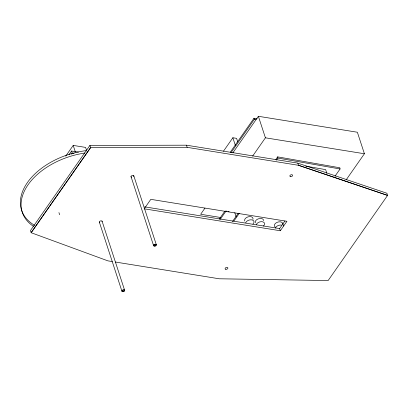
<?xml version="1.0" encoding="UTF-8"?>
<svg xmlns="http://www.w3.org/2000/svg" width="408" height="408" viewBox="0 0 408 408"><rect width="100%" height="100%" fill="white"/><g stroke="black" fill="none" stroke-linecap="round" stroke-linejoin="round"><path stroke-width="0.61" d="M65.708 156.147L73.211 145.411L85.583 147.405L86.766 151.021M69.028 154.683L71.584 151.026L78.489 152.138M71.553 154.219L72.287 153.173L71.584 151.026M187.144 147.339L298.518 165.301L387.6 195.427L386.891 193.254L297.809 163.129L186.446 145.192L89.918 145.432L30.457 230.546L31.166 232.718L107.875 260.85L112.276 261.559M144.208 208.84L150.807 199.349L286.931 221.299L280.322 230.755L144.197 208.809M223.482 151.195L232.866 137.756L236.579 138.358L237.767 141.989M230.291 152.159L253.98 118.243L257.122 118.748M231.005 152.714L254.332 119.32L253.98 118.243M232.83 152.873L258.381 116.295L357.372 132.238L364.405 153.75L346.152 179.877M204.944 208.131L200.649 214.276L220.447 217.464M252.639 156.096L265.414 137.812L258.381 116.295M219.173 219.29L224.742 211.319M220.305 219.249L226.134 210.911M232.448 221.575L238.282 213.226M275.828 159.487L277.649 156.876L339.818 167.78L340.068 168.968L334.963 176.276M233.789 221.197L239.261 213.374M276.44 160.155L277.899 158.064L277.649 156.876M280.322 230.755L279.613 228.582L284.896 221.019M115.413 262.038L219.239 278.786L328.139 280.541L387.59 195.396L298.508 165.271M254.332 119.32L256.219 119.621M265.414 137.812L364.405 153.75M72.287 153.173L74.169 153.479M225.41 211.13L226.649 211.329M227.888 211.528L229.123 211.726M144.753 206.866L279.613 228.582M277.899 158.064L340.068 168.968M305.755 166.138L325.65 169.626L326.752 173.201M297.809 163.129L298.518 165.301M282.917 223.854L283.626 226.027M232.866 137.756L235.436 145.625M186.446 145.192L187.155 147.37L90.617 147.574L31.156 232.688L90.627 147.604L89.918 145.432M133.717 175.562L156.335 244.759M130.999 176.536L153.612 245.733M102.036 221.054L124.695 290.481A1.448 0.903 -18.1 0 1 123.634 291.572L123.272 291.669A1.448 0.903 -18.1 0 1 121.931 291.225L99.317 222.029M73.211 145.411L75.373 152.041M58.931 212.604L59.629 214.746M234.779 212.675L236.115 216.847M121.931 291.225L121.89 290.991A1.448 0.903 -18.1 0 1 122.951 289.904L123.318 289.802A1.448 0.903 -18.1 0 1 124.654 290.251M275.038 226.884A4.34 2.739 -17.1 0 1 277.272 222.278A4.34 2.739 -17.1 0 1 282.795 223.824M255.332 222.809A4.34 2.739 -17.1 0 1 258.876 218.668A4.34 2.739 -17.1 0 1 263.639 220.616M244.78 221.044A4.34 2.739 -17.1 0 1 248.671 216.719A4.34 2.739 -17.1 0 1 252.934 219.402M275.436 228.092A4.34 2.739 -17.1 0 1 281.484 225.089M256.326 224.568A4.34 2.739 -17.1 0 1 262.528 221.768A4.34 2.739 -17.1 0 1 263.384 226.037M245.692 222.819A4.34 2.739 -17.1 0 1 251.792 219.881A4.34 2.739 -17.1 0 1 252.899 224.084M131.468 177.261A1.448 0.903 -18.1 0 1 131.32 176.042A1.448 0.903 -18.1 0 1 133.192 175.476A1.448 0.903 -18.1 0 1 133.661 176.598M99.756 222.656A1.448 0.903 -18.1 0 1 100.307 220.983A1.448 0.903 -18.1 0 1 102.077 221.743M33.844 226.593A61.46 38.26 -18.1 0 1 28.019 184.834A61.46 38.26 -18.1 0 1 84.941 153.031M34.711 225.405A61.46 38.26 -18.1 0 1 27.178 182.886A61.46 38.26 -18.1 0 1 86.114 150.629M154.153 245.065L154.046 245.249A1 0.622 -18.1 0 0 154.28 245.825L154.709 245.912A1 0.622 -18.1 0 0 155.647 245.575L155.907 245.244A1 0.622 -18.1 0 0 155.672 244.667L155.239 244.576A1 0.622 -18.1 0 0 154.3 244.912L154.153 245.065M154 244.764L153.77 244.999A1.448 0.903 -18.1 0 0 153.969 246.085L154.255 246.182A1.448 0.903 -18.1 0 0 155.948 245.723L156.177 245.489A1.448 0.903 -18.1 0 0 155.984 244.407L155.698 244.31A1.448 0.903 -18.1 0 0 154 244.764M123.073 290.159L122.823 290.267A1 0.622 -18.1 0 0 122.323 290.914L122.446 291.21A1 0.622 -18.1 0 0 123.277 291.383L123.762 291.205A1 0.622 -18.1 0 0 124.261 290.562L124.139 290.261A1 0.622 -18.1 0 0 123.308 290.093L123.073 290.159M290.583 176.618A1.448 0.903 -18.1 0 0 292.643 175.374A1.448 0.903 -18.1 0 0 290.501 175.027A1.448 0.903 -18.1 0 0 290.583 176.618M225.833 269.295A1.448 0.903 -18.1 0 0 227.899 268.051A1.448 0.903 -18.1 0 0 225.751 267.704A1.448 0.903 -18.1 0 0 225.833 269.295"/></g></svg>
